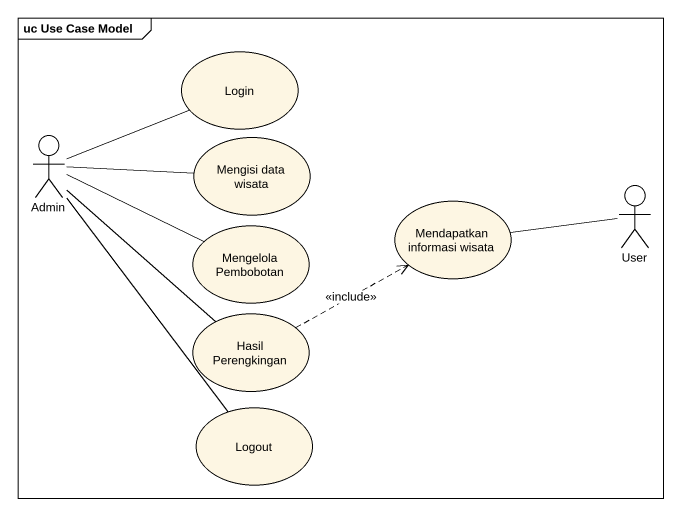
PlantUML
@startuml
mainframe uc Use Case Model
usecase Login
actor Admin
usecase "Mengisi data wisata" as Mengisi_data_wisata
usecase "Mendapatkan informasi wisata" as Mendapatkan_informasi_wisata
actor User
usecase "Mengelola Pembobotan" as Mengelola_Pembobotan
usecase "Hasil Perengkingan" as Hasil_Perengkingan
usecase Logout
Admin -right- Login
Admin -right- Mengisi_data_wisata
Admin -right- Mengelola_Pembobotan
Admin -- Hasil_Perengkingan
Admin -- Logout
User -left- Mendapatkan_informasi_wisata
Hasil_Perengkingan .right.> Mendapatkan_informasi_wisata : <<include>>
@enduml
